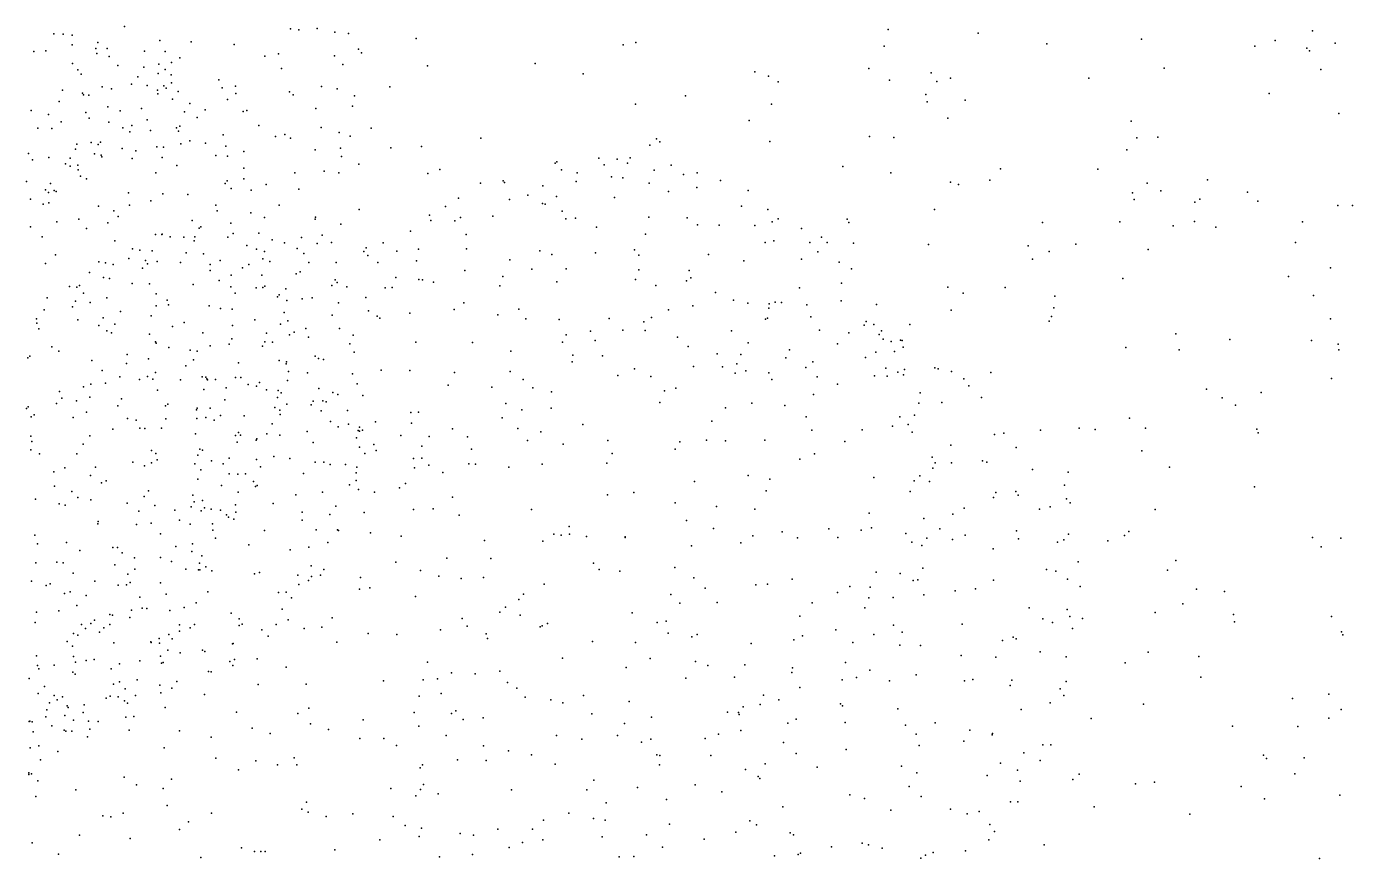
# Model space of a CAD drawing. Header units: metres. Extents: x -23.9 to 23.9, y -28.5 to 28.5.
# Drawn here: x 1.039 to 3.874, y -3.548 to -1.769 of the extents above; entities that cross this region are included whole.
import ezdxf

# ---------------------------------------------------------------- set-up
doc = ezdxf.new("R2010")
doc.units = ezdxf.units.M

msp = doc.modelspace()

# ---------------------------------------------------------------- linework, layer by layer
for p in [(1.0969, -1.7846, -10.1922), (1.1173, -1.7854, 13.0765), (1.2484, -1.7688, -10.3142), (1.6033, -1.7735, 12.1018), (1.6206, -1.7756, 11.741), (1.6599, -1.7728, 0.0297), (1.6977, -1.7808, 11.6115), (1.727, -1.784, 11.5291), (2.8807, -1.7754, 13.3009), (3.0732, -1.783, 1.037), (3.7885, -1.7778, 4.1501), (1.1361, -1.7872, -16.3009), (1.1361, -1.8079, -11.2336), (1.1914, -1.8031, 13.1487), (1.3235, -1.799, 10.7024), (1.3904, -1.8013, -10.6886), (1.4824, -1.807, 12.2821), (1.8717, -1.7947, 5.9074), (2.3147, -1.8079, 13.316), (2.3418, -1.8032, 6.5932), (2.8724, -1.8108, -5.9108), (3.2205, -1.8062, -10.8211), (3.4228, -1.7957, 4.4038), (3.6652, -1.8105, 14.5881), (3.7085, -1.7986, -0.4583), (3.8369, -1.8045, -13.0314), (1.0542, -1.8219, 13.4576), (1.0801, -1.821, 12.8989), (1.1867, -1.8161, 13.0269), (1.1892, -1.8265, 13.343), (1.2111, -1.8157, 13.2333), (1.2156, -1.8326, 12.4448), (1.2913, -1.8214, 5.6728), (1.3348, -1.8219, -10.9705), (1.3667, -1.8355, -10.613), (1.5485, -1.8321, 12.1293), (1.5778, -1.8269, 12.0213), (1.6971, -1.8312, 12.5323), (1.7487, -1.8171, 11.2366), (1.755, -1.825, 11.397), (3.7764, -1.815, 10.3474), (3.7821, -1.8209, 20.0769), (1.1368, -1.8479, 13.4478), (1.1483, -1.8616, 12.8658), (1.1554, -1.8704, -10.2886), (1.2336, -1.852, -11.1101), (1.2896, -1.8554, -11.0257), (1.3199, -1.8691, 0.7514), (1.3217, -1.8495, -10.5054), (1.335, -1.8606, 12.3489), (1.349, -1.8457, -10.8985), (1.5837, -1.8586, 11.8403), (1.7147, -1.8497, 11.1114), (1.8957, -1.8527, 7.2619), (2.126, -1.8476, 12.7556), (2.2285, -1.8699, 10.7948), (2.5957, -1.8655, 12.3876), (2.8396, -1.8586, 10.7041), (2.973, -1.8676, 3.5254), (3.4712, -1.8578, -17.5954), (3.8058, -1.8609, 4.9491), (1.2003, -1.8978, 12.3713), (1.263, -1.8922, 13.3979), (1.2765, -1.8765, -10.4444), (1.297, -1.8952, -10.9409), (1.3321, -1.8958, -10.6646), (1.3478, -1.8724, -10.8039), (1.3489, -1.889, 1.116), (1.4499, -1.8832, 12.1934), (1.4853, -1.8967, 12.0995), (1.6691, -1.8973, 11.0149), (1.8156, -1.8979, -23.6368), (2.6253, -1.875, 1.1407), (2.646, -1.887, 11.6596), (2.8841, -1.8835, 16.8058), (2.9849, -1.8864, 9.5045), (3.0144, -1.8796, 3.1813), (3.3099, -1.8796, 13.3003), (1.1158, -1.9052, 12.7835), (1.1581, -1.9114, -11.132), (1.1603, -1.9148, 10.6659), (1.1722, -1.9153, -10.3503), (1.2203, -1.902, 13.4848), (1.3187, -1.9048, 13.3335), (1.3192, -1.9128, 10.7078), (1.3375, -1.9005, -10.7394), (1.3508, -1.9245, 13.0089), (1.3629, -1.9081, 12.2678), (1.4568, -1.9003, 3.9269), (1.4686, -1.9251, 11.9853), (1.486, -1.9121, 10.8055), (1.6009, -1.9085, 10.9194), (1.6086, -1.9151, 11.7502), (1.7027, -1.9022, 11.5875), (1.7396, -1.9174, 11.445), (2.4476, -1.917, 17.8532), (2.9615, -1.9142, 6.4164), (3.0454, -1.9262, -0.0851), (3.6958, -1.9121, 2.1283), (1.0484, -1.9485, 12.6942), (1.1084, -1.9295, -10.3007), (1.1656, -1.953, 13.5885), (1.2128, -1.9403, 12.7931), (1.2387, -1.9493, -10.48), (1.2845, -1.9444, -10.8872), (1.3764, -1.9515, 12.1535), (1.388, -1.9332, 13.152), (1.421, -1.9468, 12.065), (1.5022, -1.9505, 11.0088), (1.5101, -1.9486, 7.293), (1.6572, -1.9439, 11.6747), (1.736, -1.9392, 11.228), (2.3406, -1.9351, -16.0464), (2.6317, -1.9352, -16.9164), (2.9643, -1.93, 1.983), (3.8446, -1.9548, 9.0161), (1.086, -1.9567, 6.2643), (1.1126, -1.9725, -11.1163), (1.1726, -1.9649, -10.4003), (1.2146, -1.9731, -10.9976), (1.2639, -1.9806, 10.6967), (1.2967, -1.9681, 12.1973), (1.3662, -1.9816, -28.1712), (1.4032, -1.9634, 13.2863), (1.5355, -1.9802, 10.8544), (2.5841, -1.9698, 11.1752), (3.0084, -1.9649, -17.5494), (3.4002, -1.9714, 20.082), (1.0632, -1.9864, -10.3161), (1.0929, -1.9867, 12.2851), (1.2444, -1.9857, -17.0104), (1.2596, -1.9939, -10.7964), (1.3041, -1.9912, 13.5185), (1.3594, -1.9856, 13.4472), (1.3638, -1.9928, 6.0018), (1.4593, -2.0002, 10.8053), (1.5711, -2.0037, -29.1922), (1.5913, -1.9998, 11.7494), (1.6032, -2.0074, 10.9541), (1.6688, -1.9849, 4.5057), (1.7075, -1.9954, 11.1504), (1.7309, -2.0034, 11.3848), (1.7754, -1.9864, -16.3815), (2.0104, -2.0077, -19.6809), (2.3858, -2.0089, 12.1532), (2.8408, -2.004, 13.6757), (2.8931, -2.0059, -16.4543), (3.4125, -2.0071, 4.7548), (3.4572, -2.0057, -3.1619), (1.0429, -2.0405, 12.3625), (1.1434, -2.0309, -10.9887), (1.1462, -2.0202, -10.4553), (1.1768, -2.0171, 12.2504), (1.1843, -2.0411, 10.6978), (1.192, -2.0213, 13.6431), (1.1971, -2.0162, -10.5308), (1.2432, -2.0298, 12.7176), (1.2724, -2.0347, 13.5937), (1.317, -2.0261, -24.2196), (1.3313, -2.0266, 10.7378), (1.3689, -2.0197, 12.0861), (1.3878, -2.0135, 11.9981), (1.4214, -2.0182, 12.968), (1.4652, -2.0244, 13.1855), (1.5032, -2.0361, 11.8816), (1.6555, -2.0323, 11.6338), (1.71, -2.0289, 11.4869), (1.8175, -2.0286, 10.8529), (1.8829, -2.0253, -20.6327), (2.3716, -2.0228, 14.8646), (2.3928, -2.0158, 13.6234), (2.628, -2.0148, 1.9233), (3.3911, -2.0323, 16.707), (1.0516, -2.0543, -11.0624), (1.0865, -2.0487, -10.4237), (1.1219, -2.0627, -10.5136), (1.1318, -2.0675, 12.3058), (1.1319, -2.0506, 12.6444), (1.1485, -2.0655, -10.8984), (1.1983, -2.0443, -10.8304), (1.1995, -2.0476, -10.6622), (1.2643, -2.0511, 12.1539), (1.329, -2.0491, 11.4557), (1.3603, -2.0663, 13.5375), (1.4436, -2.0444, 13.359), (1.4683, -2.0459, 13.2676), (1.7119, -2.047, 0.8094), (1.7494, -2.0634, 5.0281), (2.1692, -2.0609, 3.6082), (2.1726, -2.0583, 24.4179), (2.262, -2.0502, 24.4646), (2.2738, -2.0644, 24.2749), (2.3014, -2.0525, 24.3768), (2.3237, -2.0611, 6.8318), (2.3292, -2.05, 1.3832), (2.417, -2.0653, 24.4858), (2.7837, -2.0682, -12.5679), (1.1489, -2.0755, -10.6111), (1.1544, -2.0887, -10.7285), (1.1669, -2.0947, 12.2054), (1.3154, -2.0814, 12.7382), (1.5032, -2.0718, 10.8676), (1.5034, -2.0949, 13.0741), (1.6123, -2.0816, 11.0106), (1.6752, -2.0781, 11.1426), (1.7062, -2.0819, 11.3601), (1.8967, -2.0829, -16.9632), (1.9223, -2.0744, -28.5064), (2.1827, -2.0754, 24.2731), (2.2161, -2.0817, 24.6213), (2.2896, -2.09, 24.665), (2.3136, -2.0925, 24.2014), (2.3803, -2.0758, 24.5948), (2.4432, -2.0851, 24.2701), (2.4724, -2.082, 24.3641), (2.8867, -2.0821, 6.8564), (3.0984, -2.0974, 5.3967), (3.1213, -2.0735, 0.5932), (3.3293, -2.0739, 9.1123), (3.5636, -2.097, 3.8491), (1.0387, -2.1006, -10.4832), (1.079, -2.1178, -10.8894), (1.0855, -2.1236, 12.4117), (1.0897, -2.1044, 12.5896), (1.0979, -2.1196, -10.6705), (1.1019, -2.122, 7.157), (1.2568, -2.1245, 13.6791), (1.4631, -2.1044, 11.9611), (1.4678, -2.0987, 12.9428), (1.4759, -2.1152, 13.401), (1.5193, -2.1188, 13.2657), (1.5513, -2.1069, 11.8306), (1.6211, -2.1168, -23.1005), (2.0093, -2.1042, 24.4346), (2.0575, -2.0986, 24.3341), (2.061, -2.1024, 24.5737), (2.1427, -2.1097, 4.9082), (2.2136, -2.1005, 24.1917), (2.37, -2.1041, -13.1623), (2.4111, -2.1218, 24.1514), (2.4719, -2.1129, 2.9212), (2.5222, -2.0984, 24.4918), (2.5817, -2.1192, 24.3771), (3.0139, -2.1017, 19.7285), (3.0312, -2.107, -6.5012), (3.4035, -2.1247, 0.8726), (3.4348, -2.1039, 3.4843), (3.4636, -2.1204, 17.9777), (3.6494, -2.1234, 13.4225), (1.0475, -2.1381, -10.5984), (1.0746, -2.1485, 5.7926), (1.0866, -2.1461, 12.2668), (1.1927, -2.1529, 13.7316), (1.2589, -2.1506, 12.6437), (1.3047, -2.1416, 12.1162), (1.3303, -2.1264, 13.6267), (1.3839, -2.1282, 10.8052), (1.4436, -2.1509, 13.5038), (1.5786, -2.1512, 11.959), (1.9342, -2.1534, 24.3575), (1.9626, -2.1358, 24.5226), (2.0714, -2.1387, 24.6907), (2.1107, -2.1295, 24.1586), (2.142, -2.1471, 3.2356), (2.1473, -2.149, 18.3396), (2.1718, -2.1324, 24.7444), (2.2957, -2.1346, 24.0974), (2.5677, -2.1528, 0.9061), (3.4066, -2.1387, -16.2849), (3.5363, -2.1445, 16.3633), (3.5474, -2.138, 14.4381), (3.6711, -2.1426, -2.7619), (3.8426, -2.1516, -0.3492), (3.8737, -2.1517, 6.0596), (1.1503, -2.1806, 12.4886), (1.2255, -2.1627, 12.1718), (1.235, -2.175, 10.7718), (1.4466, -2.1631, 10.8757), (1.5184, -2.1672, 10.9484), (1.5478, -2.1774, 13.1058), (1.6559, -2.181, 11.2659), (1.6569, -2.1769, 11.5314), (1.7502, -2.1605, 1.1965), (1.9003, -2.1723, 24.4753), (1.9669, -2.1773, 24.672), (2.0356, -2.1741, 24.1257), (2.1842, -2.1637, 24.0737), (2.1915, -2.1798, 4.2792), (2.2125, -2.1788, 24.8195), (2.3693, -2.1763, 17.5684), (2.4512, -2.1781, 19.0128), (2.6238, -2.1601, 24.2761), (2.6461, -2.1799, 3.9095), (2.7931, -2.1806, 15.051), (2.9801, -2.16, 3.7554), (1.0472, -2.1969, 10.7606), (1.1033, -2.1865, 13.7953), (1.1668, -2.2005, 12.2786), (1.2128, -2.189, 12.5809), (1.3932, -2.1837, 13.5919), (1.4076, -2.2, -0.9603), (1.4115, -2.1975, 12.0952), (1.4755, -2.1897, 12.8541), (1.4806, -2.2113, 24.6477), (1.5351, -2.2109, 13.3589), (1.7104, -2.1917, 4.1192), (1.8596, -2.2062, 24.3523), (1.9029, -2.1835, 24.5645), (1.9546, -2.1844, 24.1972), (2.2575, -2.1983, 24.0088), (2.4733, -2.1931, 24.8008), (2.5198, -2.1937, 24.091), (2.5958, -2.1947, 24.7218), (2.6327, -2.1865, 24.6387), (2.6954, -2.2009, 24.3318), (2.7969, -2.1881, 0.0697), (3.2112, -2.1883, -11.4705), (3.3766, -2.1864, 4.2828), (3.4903, -2.1954, 19.6226), (3.5358, -2.1861, 10.2401), (3.5818, -2.1983, -6.0574), (3.767, -2.1867, -10.1919), (1.0721, -2.2187, 13.8885), (1.2273, -2.2274, 12.4206), (1.3145, -2.2133, 12.1708), (1.328, -2.2133, 13.668), (1.3289, -2.2126, 10.8381), (1.3459, -2.2186, 12.675), (1.3754, -2.2194, 24.6804), (1.3968, -2.2269, 24.5934), (1.3987, -2.2183, 24.8078), (1.4691, -2.2193, 24.8866), (1.5097, -2.2369, 13.4515), (1.5638, -2.2247, 13.236), (1.59, -2.2318, 11.1593), (1.6266, -2.2198, 24.839), (1.6598, -2.2328, 11.6898), (1.6705, -2.2153, 24.7176), (1.6908, -2.2308, 24.6359), (1.801, -2.2318, 24.5409), (1.979, -2.2133, 24.7616), (2.3624, -2.213, 24.8666), (2.6177, -2.2304, 24.1103), (2.6368, -2.227, 16.8873), (2.7135, -2.2305, 24.6081), (2.7387, -2.2196, 24.4549), (2.7507, -2.2304, -16.0507), (2.8071, -2.2321, 19.0447), (2.9669, -2.2347, -13.5897), (3.1805, -2.2381, -0.061), (3.2822, -2.2342, 18.5991), (3.7521, -2.2305, 5.0746), (1.1004, -2.2573, 10.8051), (1.2576, -2.2648, 12.4935), (1.2653, -2.2446, 13.7256), (1.2813, -2.2474, 24.7616), (1.3074, -2.2485, 24.6249), (1.38, -2.253, 24.9547), (1.4169, -2.2547, 24.5026), (1.5307, -2.2447, 11.0443), (1.5441, -2.2658, 25.0312), (1.5472, -2.2499, 12.9717), (1.6174, -2.2438, 24.9448), (1.6315, -2.2544, 11.8484), (1.7599, -2.2503, 24.7967), (1.7652, -2.2421, 24.4403), (1.7681, -2.2588, 24.3388), (1.8307, -2.2493, 24.6492), (1.8765, -2.2448, 24.1873), (1.9793, -2.2446, 24.0609), (2.0718, -2.2675, 23.9749), (2.136, -2.2483, 7.061), (2.1622, -2.2565, 10.9869), (2.2553, -2.2528, 18.7342), (2.3384, -2.2461, 23.9554), (2.3482, -2.2579, 13.9846), (2.4968, -2.2565, 23.9905), (2.6957, -2.2661, 24.7181), (2.7306, -2.2508, 24.2395), (3.1896, -2.2661, 9.404), (3.2255, -2.2497, 2.0192), (3.4367, -2.2457, -3.7428), (1.0792, -2.2755, 13.9783), (1.1732, -2.295, 13.847), (1.1934, -2.272, 10.8291), (1.2075, -2.2741, 24.7267), (1.2237, -2.278, 24.8472), (1.287, -2.2853, 10.8735), (1.2931, -2.2696, 7.9871), (1.2976, -2.2766, 12.2349), (1.3182, -2.2714, 24.5235), (1.368, -2.2736, 10.9053), (1.4311, -2.2907, 24.4128), (1.4315, -2.2775, 12.74), (1.453, -2.2694, 25.0253), (1.5008, -2.2851, 5.8335), (1.5142, -2.2777, 24.4158), (1.5592, -2.2716, 12.008), (1.6235, -2.2935, 11.3635), (1.6424, -2.2732, 24.4557), (1.701, -2.2738, 24.9832), (1.7899, -2.2736, 24.8937), (1.8724, -2.2703, 24.7711), (1.9761, -2.2908, 24.8654), (2.119, -2.2876, 6.1449), (2.1928, -2.2874, 24.945), (2.348, -2.2889, 1.8412), (2.4553, -2.2908, 24.9298), (2.5726, -2.2697, 24.8479), (2.776, -2.2729, 24.5662), (2.8029, -2.2868, 24.4708), (3.827, -2.2846, -16.4949), (1.1519, -2.3227, 24.829), (1.2033, -2.3058, 24.5601), (1.2159, -2.3076, 24.9403), (1.2647, -2.3184, 24.4577), (1.3013, -2.3189, 12.3185), (1.3952, -2.3203, 25.0968), (1.4508, -2.3118, 11.02), (1.4759, -2.3003, 12.1202), (1.5415, -2.3004, 11.1342), (1.548, -2.3241, 12.9268), (1.6152, -2.2976, 25.0712), (1.6918, -2.3229, 11.7567), (1.6986, -2.3107, 11.6279), (1.7028, -2.316, 24.3506), (1.8285, -2.3057, 24.1419), (1.8777, -2.3096, -0.5126), (1.8855, -2.3104, 24.0745), (1.9089, -2.3154, 24.9232), (2.0509, -2.3237, -15.8793), (2.0571, -2.3037, 24.9166), (2.1726, -2.3149, 23.9042), (2.3408, -2.31, 23.8876), (2.3841, -2.3224, 24.968), (2.4499, -2.3125, 11.3401), (2.4589, -2.3063, -13.8398), (2.7809, -2.3176, 24.6484), (3.3825, -2.3074, -12.2867), (3.7372, -2.3032, 17.772), (1.0831, -2.3494, 14.0913), (1.1307, -2.3252, 24.7441), (1.1464, -2.3264, 24.6463), (1.1608, -2.3389, 3.6596), (1.2101, -2.3489, -23.0054), (1.3162, -2.3408, 12.4594), (1.4757, -2.3257, 13.5448), (1.4851, -2.3388, 12.8015), (1.5298, -2.3274, -1.6002), (1.5442, -2.327, 13.4205), (1.5751, -2.3472, 13.3401), (1.5787, -2.343, 11.2324), (1.5934, -2.3299, 13.1322), (1.6282, -2.3511, -1.2441), (1.6497, -2.3492, 25.138), (1.7235, -2.3258, 25.0707), (1.7644, -2.3482, 24.189), (1.8052, -2.328, 25.0152), (1.8207, -2.3272, 11.0404), (2.5119, -2.3375, 23.9102), (2.6916, -2.3276, 24.0647), (3.0083, -2.3266, 5.7184), (3.0411, -2.3394, 3.2579), (3.1313, -2.3268, 14.8695), (3.237, -2.3455, 9.8428), (3.7904, -2.3441, 12.5511), (1.0763, -2.3748, 24.8233), (1.1372, -2.3684, 14.0062), (1.1432, -2.3562, 24.9347), (1.1746, -2.3594, 24.4781), (1.2395, -2.378, 13.7732), (1.3159, -2.3659, 24.3495), (1.3397, -2.3542, 12.2403), (1.3426, -2.3639, 10.9704), (1.4293, -2.3662, 24.3049), (1.4533, -2.372, 25.1828), (1.4784, -2.373, 11.0922), (1.5894, -2.3807, 13.0462), (1.595, -2.3551, 24.3165), (1.706, -2.3599, 11.5434), (1.7699, -2.3767, 5.1885), (1.9528, -2.3744, 24.9692), (1.974, -2.3596, 23.9473), (2.0913, -2.3731, 23.8859), (2.4112, -2.3747, 12.101), (2.4632, -2.3659, 23.6433), (2.55, -2.3538, 23.6799), (2.5807, -2.3604, 23.5741), (2.6259, -2.3711, 4.8926), (2.6263, -2.3621, 23.7523), (2.6393, -2.3584, 23.636), (2.6526, -2.3588, 23.8672), (2.7068, -2.364, 23.6889), (2.7806, -2.3556, 24.1541), (2.856, -2.3636, 24.3909), (3.0156, -2.3757, 7.1022), (3.2354, -2.3708, 0.2674), (1.0602, -2.394, 24.6082), (1.0604, -2.403, 10.9312), (1.1482, -2.3958, 25.0353), (1.1932, -2.4084, 24.3743), (1.2024, -2.3921, 10.9386), (1.2274, -2.4053, 0.7804), (1.3055, -2.3876, 25.1489), (1.376, -2.4015, 13.6796), (1.4792, -2.4082, 24.2482), (1.5266, -2.3963, 12.8505), (1.5817, -2.4052, 12.062), (1.5972, -2.3981, 13.2376), (1.6925, -2.3863, 11.8452), (1.7883, -2.3886, 25.1207), (1.7938, -2.3925, 24.0963), (1.8581, -2.3817, 25.0569), (2.0465, -2.3855, -23.5492), (2.1063, -2.3938, 25.0055), (2.1775, -2.3954, 23.8473), (2.2845, -2.3936, 23.833), (2.3585, -2.4002, 23.607), (2.3749, -2.3909, 23.722), (2.6188, -2.3947, 23.4469), (2.6229, -2.3928, 24.9205), (2.7158, -2.3895, 23.4934), (2.8297, -2.4075, 23.5823), (2.8337, -2.3994, 24.204), (2.8504, -2.4061, 23.6862), (2.9275, -2.4058, 13.9677), (3.225, -2.3988, 16.501), (3.2301, -2.3887, 13.6022), (3.8269, -2.3939, 13.2675), (1.065, -2.4153, 14.1817), (1.2102, -2.4194, 13.9205), (1.2202, -2.4237, 25.147), (1.3016, -2.4271, 24.2761), (1.3511, -2.4107, 12.5554), (1.4159, -2.4241, 12.6739), (1.4777, -2.437, 12.1773), (1.5519, -2.4249, 13.4314), (1.6007, -2.4281, 24.228), (1.6106, -2.4224, 11.2604), (1.6358, -2.4144, 11.9901), (1.6419, -2.4332, 25.24), (1.7081, -2.4149, 11.4609), (1.7373, -2.4286, 11.6864), (2.1922, -2.4282, 25.0429), (2.2445, -2.4205, 23.757), (2.3134, -2.4182, 25.0445), (2.3617, -2.4187, 23.4936), (2.4302, -2.4333, 23.3842), (2.5459, -2.4194, 23.3806), (2.734, -2.4179, 23.9352), (2.7967, -2.4237, 24.7682), (2.862, -2.4273, 24.64), (2.8664, -2.42, 18.0379), (2.87, -2.4378, 23.4968), (3.4957, -2.426, 13.9724), (3.6114, -2.4381, -14.9645), (1.093, -2.4538, 0.4453), (1.1079, -2.4633, 24.3948), (1.3147, -2.4434, -1.8644), (1.3156, -2.4464, 13.727), (1.3432, -2.455, 25.2399), (1.3888, -2.461, 12.2449), (1.4039, -2.4634, 11.0583), (1.4317, -2.4515, 13.6266), (1.4722, -2.4479, -24.3547), (1.543, -2.4523, 25.2686), (1.5482, -2.4435, 11.1699), (1.5648, -2.4438, 12.94), (1.7301, -2.4476, 11.7824), (1.7395, -2.465, 11.5728), (1.871, -2.4436, 23.9636), (1.9924, -2.4446, 23.879), (2.0741, -2.463, 25.0461), (2.1849, -2.4438, 6.5927), (2.2546, -2.4401, 12.396), (2.4534, -2.4534, 25.0397), (2.5819, -2.4452, 24.9837), (2.67, -2.4606, -0.1589), (2.7724, -2.4476, 23.375), (2.8549, -2.465, 23.4152), (2.8873, -2.4424, 24.2665), (2.8945, -2.464, 23.8844), (2.907, -2.4399, 23.7687), (2.9112, -2.4405, 23.5912), (2.9133, -2.4547, 24.4524), (3.3894, -2.4552, 0.7548), (3.503, -2.4604, -11.1145), (3.786, -2.4402, 9.3732), (3.8428, -2.448, 13.6694), (3.8443, -2.4603, 10.459), (1.0416, -2.4776, 14.2462), (1.0459, -2.474, 25.0065), (1.178, -2.4832, 14.0691), (1.2528, -2.4898, 25.2255), (1.2538, -2.4705, 13.7953), (1.2993, -2.4793, 11.0052), (1.3791, -2.4947, 24.1942), (1.3957, -2.4814, 12.4669), (1.4922, -2.4879, 13.5331), (1.5789, -2.4829, 11.5573), (1.5939, -2.4899, 13.251), (1.5948, -2.4857, 13.0901), (1.6558, -2.4742, 11.3092), (1.6632, -2.4792, 7.7539), (1.6734, -2.4813, 24.1935), (2.2055, -2.4858, 23.5628), (2.2069, -2.4716, 23.6536), (2.2699, -2.473, 23.4561), (2.5152, -2.469, 17.714), (2.5577, -2.4902, 4.5328), (2.5658, -2.4705, 23.2932), (2.6622, -2.4773, 24.9415), (2.7202, -2.4857, 3.6096), (2.8326, -2.4769, 24.1075), (1.2006, -2.5044, 24.2662), (1.2382, -2.5182, 13.9494), (1.2975, -2.5175, 23.4458), (1.3088, -2.5227, 23.6513), (1.3147, -2.5091, 23.5375), (1.4143, -2.518, 12.3612), (1.422, -2.5191, 23.6283), (1.4241, -2.5221, 12.699), (1.4855, -2.5195, 12.7993), (1.4972, -2.5192, 23.4838), (1.5991, -2.5069, 11.2211), (1.6396, -2.5097, 25.2946), (1.7356, -2.5119, 11.493), (1.7969, -2.5035, 24.0084), (1.8582, -2.5043, 25.1978), (1.9537, -2.5086, 25.108), (2.0729, -2.5064, 1.4347), (2.3032, -2.515, 25.0838), (2.3386, -2.5012, -17.1991), (2.3737, -2.5174, 23.2895), (2.465, -2.496, 23.2777), (2.5266, -2.497, 25.0276), (2.5541, -2.5105, 17.1271), (2.5769, -2.5055, 5.9791), (2.6261, -2.5093, 18.5011), (2.7047, -2.4983, 23.273), (2.729, -2.5182, 24.9104), (2.852, -2.5156, 23.3215), (2.8763, -2.4996, 24.1822), (2.8789, -2.5166, 24.694), (2.9013, -2.5081, 23.9788), (2.914, -2.5135, 6.3474), (2.9157, -2.5026, 24.5745), (2.9806, -2.4988, 23.5238), (2.9881, -2.5006, 23.7964), (3.0165, -2.5066, 23.6411), (3.043, -2.5222, 0.7771), (3.1007, -2.509, 4.3363), (3.8288, -2.5218, -8.948), (1.1093, -2.5492, 14.21), (1.1608, -2.5393, 23.5075), (1.1763, -2.5335, 25.2117), (1.2075, -2.5314, 23.4337), (1.2806, -2.5238, 2.676), (1.3187, -2.5466, 23.3024), (1.3677, -2.5244, 25.2987), (1.4176, -2.5451, 12.5822), (1.4257, -2.5246, 6.2877), (1.443, -2.5239, 23.3882), (1.4658, -2.5413, 23.707), (1.5125, -2.5347, 11.1237), (1.5303, -2.5381, 24.1442), (1.5367, -2.5303, 12.1454), (1.5519, -2.5456, -16.0398), (1.5768, -2.5473, 23.4305), (1.5965, -2.5259, -20.2519), (1.6637, -2.5432, 4.8525), (1.6937, -2.5515, 11.3608), (1.7456, -2.5327, 11.731), (1.9401, -2.536, 23.8742), (2.0335, -2.54, -13.6715), (2.1008, -2.524, 23.7245), (2.1213, -2.5419, 23.6024), (2.1608, -2.5501, 23.4573), (2.4026, -2.5481, 5.1731), (2.4273, -2.5421, 25.0788), (2.632, -2.5238, 23.2214), (2.7728, -2.5339, 5.333), (3.0532, -2.537, 23.7163), (3.5615, -2.5444, -7.1804), (1.1026, -2.5752, -28.0733), (1.1141, -2.5637, 23.4397), (1.1453, -2.5692, 10.9597), (1.1738, -2.5618, 23.7015), (1.2419, -2.5649, 23.7624), (1.3406, -2.5763, 6.6985), (1.4627, -2.5671, 23.2581), (1.575, -2.5625, 23.3439), (1.583, -2.5521, 23.6305), (1.5955, -2.5767, 12.0897), (1.6475, -2.5781, 11.2757), (1.6518, -2.5698, 23.5739), (1.6722, -2.5694, 7.2486), (1.6793, -2.5714, 11.967), (1.7041, -2.556, 24.1075), (1.7581, -2.5583, 11.6443), (2.0633, -2.5752, -20.5158), (2.3928, -2.5728, 23.2055), (2.5898, -2.5743, 25.0327), (2.6598, -2.5796, 24.986), (2.7212, -2.5561, 23.2002), (2.9464, -2.5746, 24.3353), (2.9496, -2.5521, 24.4341), (2.9954, -2.5726, 23.3733), (3.0804, -2.5622, 23.6403), (3.5949, -2.5631, 12.9677), (3.6238, -2.5786, 16.1539), (3.6787, -2.5519, 4.9583), (1.039, -2.5858, 14.2987), (1.0424, -2.582, 25.1242), (1.0488, -2.6039, 23.6771), (1.0549, -2.5991, 23.363), (1.1381, -2.6051, 24.2433), (1.1666, -2.5937, 23.2569), (1.234, -2.5799, 14.0229), (1.2548, -2.607, 10.9818), (1.3357, -2.5802, 23.2067), (1.3368, -2.6078, 11.0107), (1.4019, -2.5888, 13.636), (1.4026, -2.6069, 23.873), (1.4032, -2.585, 24.1276), (1.4221, -2.6052, 3.1061), (1.4316, -2.5851, 12.4718), (1.4532, -2.6004, 25.3588), (1.5042, -2.6015, 3.9093), (1.5698, -2.5839, 13.3353), (1.5801, -2.5895, 11.1808), (1.5813, -2.5986, 13.2301), (1.6687, -2.5907, -19.5963), (1.7248, -2.5899, -23.1007), (1.8607, -2.5946, 23.9056), (1.877, -2.5939, 25.2477), (2.0557, -2.606, 23.6493), (2.0976, -2.5889, 25.1093), (2.1607, -2.5852, 23.3776), (2.5334, -2.5841, 23.1607), (2.7055, -2.6036, 3.9371), (2.906, -2.6035, 24.1366), (2.9374, -2.6002, 24.232), (3.3973, -2.6064, -2.7192), (1.2235, -2.6302, -17.1611), (1.2734, -2.6106, 13.9247), (1.281, -2.628, 23.1473), (1.2916, -2.6285, 13.7829), (1.327, -2.6275, 24.0752), (1.4396, -2.6104, 12.3679), (1.5638, -2.6187, 23.8407), (1.6386, -2.6347, -28.0927), (1.6883, -2.6133, 23.7052), (1.705, -2.6253, 25.3468), (1.7271, -2.619, 23.619), (1.748, -2.6326, 23.9975), (1.7505, -2.626, 6.8401), (1.7508, -2.6342, 11.6949), (1.7574, -2.6321, 23.4754), (1.7848, -2.614, 25.3097), (1.8615, -2.6168, -17.0297), (1.9496, -2.629, 25.2102), (2.0894, -2.6285, 23.4477), (2.1383, -2.6354, -0.3664), (2.2279, -2.6202, 23.27), (2.5043, -2.6127, 15.2216), (2.718, -2.632, 0.1508), (2.8256, -2.6315, 23.177), (2.8901, -2.6237, 24.7449), (2.9237, -2.6197, 23.2464), (2.9325, -2.6363, 24.6361), (3.2065, -2.632, 17.8804), (3.2894, -2.6275, 3.0532), (3.3232, -2.6309, -10.5396), (3.4314, -2.6275, -17.4446), (3.669, -2.6301, 7.193), (1.0477, -2.6446, 23.7748), (1.0502, -2.6567, 10.9591), (1.1595, -2.6624, 23.1454), (1.1743, -2.6443, 23.8761), (1.4001, -2.64, 23.1178), (1.4858, -2.6436, 23.9082), (1.4894, -2.6581, 11.1101), (1.4917, -2.637, 24.0516), (1.4961, -2.6429, 13.4747), (1.5295, -2.6533, 23.1286), (1.5309, -2.6509, 12.1504), (1.5525, -2.6403, 13.0053), (1.5803, -2.6429, 24.0507), (1.6517, -2.6584, 11.9966), (1.7444, -2.6485, 11.5548), (1.7814, -2.6629, -2.2481), (1.8387, -2.6437, 6.4575), (1.8995, -2.6457, 14.5285), (1.9812, -2.6467, -13.0033), (2.1098, -2.6544, 23.3619), (2.186, -2.6622, 25.1088), (2.2815, -2.6544, 1.6737), (2.4357, -2.6571, 23.1228), (2.4922, -2.6535, 25.0819), (2.5333, -2.6552, 23.1098), (2.6175, -2.6536, 12.0359), (2.7882, -2.6565, 24.8952), (3.0147, -2.6642, 24.0504), (3.1085, -2.6417, 23.8665), (3.1283, -2.6383, 23.5518), (3.672, -2.6375, 6.0573), (1.0482, -2.674, 14.3045), (1.0667, -2.6825, 25.2126), (1.1464, -2.6826, 25.2706), (1.3057, -2.6755, 23.9647), (1.3149, -2.6818, 13.7008), (1.4048, -2.6858, 13.5777), (1.4096, -2.6728, 12.6798), (1.4153, -2.6748, 23.9676), (1.4723, -2.692, 23.0597), (1.5676, -2.6881, 11.1828), (1.6015, -2.6928, 12.0614), (1.7509, -2.6685, 23.7332), (1.7622, -2.6817, 23.2934), (1.786, -2.6758, 23.8596), (1.866, -2.6928, 25.2973), (1.8837, -2.6921, 23.604), (1.8839, -2.6661, 23.8574), (1.9904, -2.6727, 14.8697), (2.2911, -2.6822, 23.166), (2.4255, -2.6729, -19.6504), (2.7238, -2.6824, 23.1027), (2.9748, -2.6901, 24.2255), (3.1544, -2.6695, 23.7624), (3.4231, -2.676, -9.8408), (1.0972, -2.7212, 23.1015), (1.1205, -2.7128, 10.9699), (1.1861, -2.711, 23.0623), (1.2662, -2.7008, 13.9776), (1.2906, -2.7085, 23.0399), (1.3061, -2.7022, -29.3265), (1.3181, -2.6955, 11.0145), (1.3987, -2.7041, 11.0535), (1.4114, -2.7168, 25.3952), (1.4341, -2.698, 12.5769), (1.4594, -2.704, 15.5271), (1.5306, -2.695, 23.9691), (1.5389, -2.7108, 13.2542), (1.6557, -2.7007, 23.1375), (1.6743, -2.7009, 23.8907), (1.6878, -2.7059, 24.0288), (1.7209, -2.7052, 25.3696), (1.7452, -2.7116, 15.1567), (1.8684, -2.7128, 23.4415), (1.8992, -2.7067, 23.784), (1.9847, -2.7038, 23.6689), (1.9985, -2.7045, 25.2022), (2.0698, -2.711, 25.1482), (2.1409, -2.7046, 23.2727), (2.2798, -2.7025, 25.124), (2.692, -2.6939, 24.9824), (2.9763, -2.7134, 24.4326), (2.9818, -2.7018, 24.1286), (3.0162, -2.7021, 23.2565), (3.0829, -2.6979, 23.3414), (3.0921, -2.7005, -10.9484), (3.1895, -2.7165, 23.5968), (3.4827, -2.711, 1.6679), (1.1755, -2.7288, 24.0205), (1.1987, -2.7447, 14.1363), (1.2092, -2.7406, 24.1091), (1.4053, -2.737, 14.9965), (1.4723, -2.7257, 13.4519), (1.4906, -2.7259, 12.9289), (1.5066, -2.7258, 13.3678), (1.5243, -2.7416, 13.0546), (1.6309, -2.7248, -0.9014), (1.7291, -2.749, 11.752), (1.7433, -2.74, 23.1637), (1.7434, -2.7235, 11.6715), (1.8489, -2.7459, 23.8462), (1.9288, -2.7227, 23.5085), (2.4671, -2.7419, 25.1004), (2.5817, -2.7288, -14.2258), (2.6279, -2.7368, 6.4439), (2.8504, -2.7337, -12.6806), (2.9364, -2.7408, 24.6585), (2.949, -2.73, -15.4281), (2.9694, -2.7422, 24.5194), (3.2577, -2.7496, 13.0511), (3.2658, -2.722, -13.462), (1.0985, -2.7519, 24.2113), (1.1357, -2.7636, 14.2228), (1.1486, -2.7762, 15.3526), (1.2901, -2.7737, 22.9849), (1.2994, -2.7621, 13.8029), (1.3945, -2.771, 13.5283), (1.4553, -2.7503, 12.4015), (1.4912, -2.7649, 22.9971), (1.5284, -2.7525, 13.141), (1.5316, -2.7506, 25.4162), (1.6146, -2.7701, 23.0377), (1.6717, -2.765, 23.9706), (1.7486, -2.7589, 2.8509), (1.7829, -2.7648, 25.363), (1.8361, -2.7558, 23.2644), (1.9494, -2.7755, 25.2635), (2.2806, -2.7704, 13.9454), (2.3369, -2.7656, 25.1198), (2.6199, -2.7619, -14.8956), (2.9278, -2.763, 23.1429), (3.106, -2.7761, 2.0028), (3.1114, -2.7651, 24.0199), (3.1537, -2.7633, 23.3957), (3.1591, -2.7709, 23.9419), (3.6642, -2.7534, 18.0923), (1.0578, -2.78, 23.9762), (1.1088, -2.7899, 23.0311), (1.1215, -2.7923, 25.2844), (1.1762, -2.7809, 10.9937), (1.254, -2.7883, 25.363), (1.2785, -2.8057, 13.9339), (1.3127, -2.7932, 13.6325), (1.3555, -2.8034, -1.9845), (1.3905, -2.796, 12.7338), (1.3974, -2.7855, 11.0763), (1.4121, -2.8047, 12.8475), (1.4147, -2.7826, 8.1269), (1.4189, -2.7982, 12.6001), (1.4336, -2.8009, 12.2597), (1.4532, -2.8031, 12.9595), (1.4856, -2.7919, 12.1712), (1.5663, -2.7887, 11.2187), (1.7, -2.795, -2.5927), (1.8658, -2.8021, 25.3257), (1.908, -2.8007, 23.3314), (2.1184, -2.8015, 25.1198), (2.4252, -2.7874, 23.0514), (2.5139, -2.7951, 0.7677), (2.5961, -2.8008, 6.9258), (3.0435, -2.799, 24.131), (3.2048, -2.8009, 23.486), (3.2271, -2.7963, 23.7238), (3.2624, -2.7787, 6.2108), (3.2704, -2.7872, 14.3611), (3.4519, -2.8015, -15.9326), (1.1915, -2.8322, 14.1283), (1.1919, -2.8275, 24.1243), (1.2739, -2.8341, 3.3964), (1.3055, -2.8307, 2.2431), (1.3658, -2.8247, 11.6384), (1.3884, -2.8331, -2.3412), (1.4361, -2.8324, 13.368), (1.4664, -2.8132, 11.1365), (1.4708, -2.8179, 13.0493), (1.4819, -2.8223, 13.1469), (1.4865, -2.8073, 12.4244), (1.6278, -2.8073, 25.4117), (1.6278, -2.8243, 11.3264), (1.6873, -2.8124, 23.0425), (1.7604, -2.8081, -0.1567), (1.9637, -2.8138, 23.4252), (2.4497, -2.8254, 25.0969), (2.8405, -2.8095, 4.1903), (2.957, -2.8207, 24.2875), (3.0189, -2.8118, 17.5412), (1.0564, -2.8568, 24.2211), (1.3249, -2.854, 13.5403), (1.4367, -2.8457, 12.3327), (1.4429, -2.8633, 13.2599), (1.5475, -2.8466, 1.4589), (1.658, -2.8456, 11.88), (1.7034, -2.8455, 7.7764), (1.7058, -2.8466, 11.6569), (1.774, -2.8514, 25.3765), (1.8399, -2.8591, 23.1458), (2.1662, -2.8545, -2.5453), (2.1821, -2.8565, -15.9839), (2.1987, -2.8384, 25.1108), (2.1994, -2.8549, -1.902), (2.2363, -2.8598, 23.111), (2.3184, -2.86, 25.1112), (2.3188, -2.8618, 23.0628), (2.5078, -2.8421, 23.0196), (2.5916, -2.8579, 23.0053), (2.654, -2.8497, 24.9997), (2.6869, -2.8625, 1.9448), (2.7543, -2.8431, 24.9263), (2.7735, -2.8616, 23.033), (2.8229, -2.8457, 0.901), (2.845, -2.841, 24.8129), (2.9188, -2.8529, 23.0994), (2.9634, -2.8629, 24.4043), (2.9913, -2.8428, 24.2074), (3.0456, -2.8569, 2.6159), (3.1555, -2.8471, 23.3374), (3.2664, -2.8547, 4.4033), (3.3864, -2.8574, 17.3624), (3.3957, -2.849, 2.7269), (3.788, -2.8619, 4.6822), (1.0623, -2.8753, 11.0144), (1.1243, -2.8724, 14.2162), (1.1524, -2.8896, 22.9412), (1.2229, -2.8832, 0.1169), (1.2333, -2.883, 14.0359), (1.358, -2.8809, 12.7859), (1.3934, -2.8749, 12.6466), (1.5141, -2.8777, 12.087), (1.6025, -2.8878, 11.9633), (1.642, -2.8822, 11.4085), (1.6831, -2.8722, 11.5194), (2.0178, -2.8681, 23.3219), (2.1426, -2.8695, 23.173), (2.4605, -2.8792, 0.1186), (2.5657, -2.8731, 25.0501), (2.9315, -2.8719, 24.6292), (2.9533, -2.879, 24.5243), (3.0183, -2.8657, 23.1638), (3.1052, -2.886, 24.1004), (3.1593, -2.8646, 14.8046), (3.2433, -2.8717, 23.5308), (3.2567, -2.8668, 23.6809), (3.3505, -2.8688, -15.1273), (3.8071, -2.8815, -14.7143), (3.8486, -2.8634, 6.7539), (1.0587, -2.9161, 25.2496), (1.1032, -2.9143, 5.9524), (1.1169, -2.9158, 24.1604), (1.2272, -2.9198, 12.9439), (1.2429, -2.8948, 11.0506), (1.2697, -2.9049, 22.9016), (1.3255, -2.9047, 11.0913), (1.3485, -2.9132, 12.9188), (1.3918, -2.8919, 4.3024), (1.4087, -2.9163, 13.1439), (1.4136, -2.9006, 25.42), (1.8281, -2.9144, 23.0835), (1.9377, -2.906, 23.2574), (2.0312, -2.9069, 15.1427), (2.2506, -2.9164, 25.1023), (3.2871, -2.914, 6.992), (3.4961, -2.911, -6.223), (1.1385, -2.9378, 14.1651), (1.2554, -2.9404, 13.6428), (1.2706, -2.9293, 13.7398), (1.3796, -2.9292, 13.0337), (1.4065, -2.9309, 12.2175), (1.4094, -2.931, 12.5537), (1.4223, -2.9245, 12.4624), (1.435, -2.9327, 12.136), (1.5264, -2.9391, 11.2731), (1.5369, -2.9364, 12.0062), (1.6185, -2.9422, 2.3203), (1.647, -2.9224, 25.4157), (1.6481, -2.9451, 11.7121), (1.6674, -2.9423, 11.3347), (1.6747, -2.9299, 14.7724), (1.7525, -2.9471, -23.9215), (1.8814, -2.9322, 13.3171), (1.9201, -2.9446, 25.2935), (2.0159, -2.9473, 23.2552), (2.2633, -2.9304, 23.0735), (2.3069, -2.934, -16.9946), (2.4249, -2.9258, 23.0102), (2.4653, -2.9481, 25.0638), (2.8554, -2.9356, 6.0743), (2.9069, -2.9385, 23.0682), (2.9554, -2.9275, -11.5121), (3.2197, -2.93, 23.9194), (3.2398, -2.934, 17.0025), (3.4784, -2.9313, 1.0904), (1.049, -2.9549, 24.078), (1.081, -2.9641, 14.2285), (1.0895, -2.9609, 11.0678), (1.1845, -2.9549, 14.0893), (1.2349, -2.9635, 13.5519), (1.2524, -2.9632, 11.1023), (1.26, -2.9579, 13.8188), (1.3255, -2.9584, 13.3416), (1.6209, -2.9619, -20.5975), (1.6413, -2.9539, 22.936), (1.7508, -2.972, 25.3802), (1.7726, -2.9696, 23.0126), (1.9682, -2.9491, -19.3342), (2.1457, -2.9612, 1.4065), (2.4897, -2.9699, 6.2178), (2.5977, -2.9632, 25.0039), (2.6228, -2.9614, 22.989), (2.6756, -2.9511, 24.9543), (2.799, -2.9664, 24.8241), (2.8425, -2.9682, 15.049), (2.9345, -2.9539, 24.4865), (2.9446, -2.9522, 24.3533), (3.0245, -2.9761, 23.1449), (3.0677, -2.9715, 24.1605), (3.1062, -2.9526, 23.2279), (3.2641, -2.9505, 23.7512), (3.2915, -2.9662, 12.4258), (3.5403, -2.9719, 16.3177), (1.1201, -2.9813, -16.1043), (1.1319, -2.9779, 22.9126), (1.1663, -2.9855, 11.0962), (1.2813, -2.9894, 12.8158), (1.3372, -2.9827, 11.1529), (1.4014, -3.0015, 12.4093), (1.4264, -2.9781, 22.8703), (1.5771, -2.9796, 11.88), (1.5941, -2.9789, 13.6099), (1.6055, -2.9907, 11.7858), (1.8703, -2.9876, 23.0968), (2.0914, -2.9944, 25.1062), (2.1011, -2.9827, 23.1783), (2.4163, -2.9835, -0.5892), (2.4353, -3.0023, 15.0677), (2.515, -3.0005, 22.9889), (2.7184, -3.0017, 3.6459), (2.7725, -2.9794, 7.188), (2.8396, -2.9905, 23.0339), (2.8917, -2.9903, 24.6359), (2.9573, -2.9842, 24.2635), (3.5108, -3.0036, -3.7405), (3.6, -2.9775, 3.0038), (1.0599, -3.0215, 15.704), (1.1081, -3.0186, 14.159), (1.1462, -3.0072, 25.2995), (1.2171, -3.0264, 13.3612), (1.2226, -3.0275, 12.9557), (1.2596, -3.0328, 11.1551), (1.2635, -3.0169, 13.0579), (1.2863, -3.013, 13.1944), (1.296, -3.0133, 22.86), (1.345, -3.0177, 12.6422), (1.3759, -3.0115, 12.188), (1.4764, -3.0237, 11.9848), (1.5853, -3.0153, 25.4121), (2.0505, -3.0213, 6.3473), (2.0625, -3.0106, -14.2465), (2.0941, -3.0281, 12.6175), (2.3336, -3.0226, 11.3749), (2.6921, -3.0297, 22.9891), (2.831, -3.0118, 24.7523), (3.1827, -3.0119, 24.0182), (3.264, -3.0155, 23.8187), (3.2692, -3.0305, 23.5552), (3.4518, -3.0224, -9.3975), (3.6195, -3.0262, 14.3051), (3.8285, -3.0308, -2.7439), (1.057, -3.0437, 11.1234), (1.1563, -3.048, 14.0688), (1.1647, -3.0563, 11.1491), (1.1764, -3.0458, 22.8726), (1.1842, -3.0384, 13.532), (1.2039, -3.0552, 13.2583), (1.2168, -3.0478, 12.8293), (1.3658, -3.0486, 12.5555), (1.366, -3.0618, 12.3241), (1.3884, -3.0548, 25.3972), (1.3981, -3.0478, 12.0378), (1.4934, -3.0499, 22.8541), (1.4937, -3.0357, 11.3355), (1.4995, -3.0471, 25.4126), (1.5418, -3.0592, 11.8191), (1.5727, -3.0477, 11.5602), (1.5978, -3.0378, 22.8873), (1.6325, -3.0566, -28.5396), (1.67, -3.0533, -1.1665), (1.6921, -3.0337, 22.9292), (1.924, -3.0594, 23.1362), (1.9701, -3.0348, -0.6714), (1.981, -3.0512, 25.2326), (2.1366, -3.0524, 25.0352), (2.1413, -3.0504, 7.4681), (2.1529, -3.0458, 23.1339), (2.3873, -3.0438, 25.046), (2.4063, -3.0409, 23.0035), (2.7688, -3.0592, 24.8037), (2.8924, -3.0492, 24.547), (3.0394, -3.0468, 24.1977), (3.2119, -3.0353, 1.5749), (3.232, -3.0438, 23.4205), (3.2753, -3.0564, 23.7359), (3.2965, -3.035, 16.6837), (3.6216, -3.0417, 12.6754), (1.1259, -3.0842, 13.4752), (1.1391, -3.067, 13.3481), (1.1487, -3.0706, 13.0424), (1.195, -3.0641, 13.1247), (1.2257, -3.087, 25.33), (1.3045, -3.0847, -28.9109), (1.3049, -3.0866, 12.091), (1.3226, -3.0779, 1.1638), (1.3233, -3.0877, 12.1805), (1.3429, -3.0693, -16.5052), (1.3504, -3.0781, 11.2547), (1.479, -3.0891, 11.8678), (1.4807, -3.0882, 11.4245), (1.5557, -3.0729, 11.675), (1.7024, -3.0858, 25.374), (1.7689, -3.0673, 3.2053), (1.8305, -3.0689, 25.3315), (2.0214, -3.0677, 23.1901), (2.0242, -3.0777, 12.9644), (2.2489, -3.0843, 25.029), (2.3405, -3.0864, 23.0309), (2.4105, -3.066, -12.7384), (2.4613, -3.074, -2.1965), (2.4724, -3.0689, 5.5364), (2.588, -3.0882, 22.9806), (2.6796, -3.0806, 14.0646), (2.6979, -3.072, 1.6265), (2.8057, -3.0862, 24.7186), (2.8503, -3.0689, 24.6411), (2.9107, -3.0645, 24.357), (3.1254, -3.0823, 24.0993), (3.1481, -3.0746, 23.2748), (3.1547, -3.0787, -10.0551), (3.85, -3.0631, 12.3676), (3.853, -3.0696, 0.8965), (1.0603, -3.1149, 13.1693), (1.1372, -3.0939, 12.8665), (1.1395, -3.1162, 13.993), (1.3251, -3.1154, 12.5141), (1.3408, -3.1024, 22.8374), (1.3672, -3.1086, -23.5034), (1.4151, -3.1027, 11.3482), (1.42, -3.1052, 11.9293), (2.9057, -3.0917, 1.2333), (2.9503, -3.0925, 23.0901), (3.0371, -3.1143, 14.1713), (3.1111, -3.1177, -13.0884), (3.206, -3.1064, 6.0584), (3.2614, -3.1168, 23.7981), (3.4366, -3.1069, 12.0024), (3.5454, -3.1162, 17.9053), (1.0624, -3.1357, 25.1935), (1.0651, -3.1428, 12.9131), (1.0981, -3.1349, 2.1408), (1.1432, -3.1286, 11.2308), (1.1664, -3.1251, 13.6718), (1.1831, -3.1224, 13.7738), (1.2195, -3.1423, 11.2671), (1.2372, -3.1321, 12.7174), (1.2813, -3.1256, 12.6321), (1.3275, -3.1301, 12.0071), (1.3307, -3.1287, 12.4117), (1.4736, -3.1268, 11.7677), (1.4798, -3.1353, 11.6799), (1.4831, -3.1225, 11.5395), (1.5319, -3.121, 25.3882), (1.5941, -3.1387, 22.8724), (1.8962, -3.1286, 25.2611), (2.1846, -3.12, 14.3719), (2.3209, -3.14, 24.9897), (2.372, -3.1207, -1.1088), (2.469, -3.1266, 24.9687), (2.4955, -3.1351, 22.9963), (2.5748, -3.1337, 24.918), (2.6766, -3.1407, 22.9966), (2.7897, -3.1287, 23.0198), (2.8415, -3.1457, 24.4353), (3.3874, -3.1297, -11.8643), (1.0445, -3.1632, 14.104), (1.1375, -3.1494, 13.6171), (1.143, -3.154, 13.9034), (1.2374, -3.1702, 12.0344), (1.2756, -3.166, 22.8376), (1.3601, -3.1696, 3.4931), (1.428, -3.1483, 11.4788), (1.4336, -3.1493, 25.3689), (1.8023, -3.1679, 22.9837), (1.8865, -3.1658, 23.0609), (1.9171, -3.1639, 15.8293), (1.9476, -3.1509, 23.1434), (1.9976, -3.1534, 25.1627), (2.0506, -3.1476, 25.0936), (2.067, -3.1718, -13.1879), (2.4487, -3.1626, 12.3775), (2.5526, -3.1606, 11.6803), (2.6753, -3.1501, 3.0953), (2.7827, -3.1664, 24.6377), (2.8136, -3.1608, 24.5537), (2.8836, -3.1683, 23.0579), (2.941, -3.1553, 12.1693), (3.044, -3.1685, 23.1667), (3.0621, -3.1654, 2.2287), (3.1457, -3.1668, 23.2907), (3.2617, -3.1697, 23.6007), (3.5496, -3.1605, 6.7148), (1.0637, -3.1951, 13.5206), (1.0768, -3.1807, 11.2917), (1.0976, -3.1994, 13.604), (1.1153, -3.2023, 13.7021), (1.2173, -3.201, 12.648), (1.225, -3.1754, 25.2935), (1.235, -3.2022, 12.2073), (1.2499, -3.1856, 11.3505), (1.2719, -3.1996, 12.4688), (1.3236, -3.1777, 8.4126), (1.326, -3.1942, 11.8432), (1.3496, -3.184, 11.4464), (1.419, -3.1975, -19.647), (1.5338, -3.176, 12.53), (1.6367, -3.1753, 25.3566), (1.8781, -3.2007, -1.5339), (1.9251, -3.1953, -14.6734), (2.087, -3.1842, 25.0203), (2.1048, -3.203, 23.1475), (2.2299, -3.1998, 23.0943), (2.6145, -3.199, 24.8279), (2.6918, -3.1822, 24.7682), (3.1417, -3.1779, 24.0559), (3.2488, -3.1854, 23.5142), (3.2566, -3.1993, 23.752), (3.8229, -3.1966, 16.4915), (1.0822, -3.2305, 13.8845), (1.0877, -3.215, 25.1658), (1.1042, -3.2091, 11.9488), (1.1255, -3.2215, 12.0607), (1.1278, -3.2251, 4.6559), (1.162, -3.2196, 11.3911), (1.2091, -3.2051, 11.9244), (1.2479, -3.2109, 12.5555), (1.2547, -3.2162, 11.4372), (1.3349, -3.2256, 0.8231), (1.6423, -3.227, 4.8251), (2.1594, -3.2089, 24.9385), (2.1853, -3.2156, 6.717), (2.3271, -3.2127, 24.9332), (2.5707, -3.2237, -15.8636), (2.607, -3.2187, 2.6003), (2.6472, -3.2088, -19.9623), (2.7793, -3.2173, 24.477), (2.7831, -3.2217, 23.0344), (2.9015, -3.2283, 13.334), (3.1656, -3.2298, 23.3448), (3.2271, -3.2152, 23.8678), (3.4268, -3.2178, -8.727), (3.7455, -3.2058, 4.05), (3.8495, -3.2298, 9.6877), (1.0444, -3.2554, 25.0744), (1.0457, -3.2547, 12.0305), (1.0508, -3.2558, 13.6584), (1.08, -3.245, 13.8005), (1.1207, -3.2421, 12.7144), (1.1389, -3.2522, 12.1504), (1.1595, -3.2358, 11.8554), (1.171, -3.2543, 25.2056), (1.1918, -3.255, 11.774), (1.2511, -3.2457, 11.5638), (1.2685, -3.2447, 11.6832), (1.4875, -3.2352, 25.3343), (1.6188, -3.238, 22.8791), (1.6461, -3.26, 11.4724), (1.7586, -3.2517, 1.2952), (1.8678, -3.2359, 13.6997), (1.9474, -3.2378, 25.1526), (1.9567, -3.2324, 23.1164), (1.9722, -3.2507, 11.3596), (2.0151, -3.2471, 25.0624), (2.2476, -3.2391, 24.9118), (2.3173, -3.2593, -0.1236), (2.3753, -3.246, 5.9194), (2.5376, -3.2355, 24.8345), (2.5609, -3.2362, -15.3609), (2.5626, -3.2404, 23.011), (2.6667, -3.2585, 23.0234), (2.6841, -3.2499, 24.6567), (2.7888, -3.2572, 24.3522), (2.9817, -3.2578, 3.9906), (3.3152, -3.2486, -16.2747), (3.8232, -3.2478, 2.9595), (1.0528, -3.2775, 11.6889), (1.093, -3.2643, 11.4995), (1.1193, -3.2739, 22.8841), (1.123, -3.2759, 12.6346), (1.1357, -3.2756, 11.6483), (1.1688, -3.2877, 12.3415), (1.1738, -3.2713, 12.2545), (1.2585, -3.2741, 22.8447), (1.366, -3.275, 22.8327), (1.5211, -3.2692, 15.9866), (1.5594, -3.2807, 25.3022), (1.6846, -3.2721, 25.2873), (1.8774, -3.2652, 23.022), (1.9362, -3.2849, 2.1473), (2.1717, -3.2849, 24.8345), (2.3021, -3.2855, 23.0647), (2.5185, -3.2821, -2.4737), (2.5661, -3.2745, 24.7643), (2.9178, -3.2632, 24.2336), (2.9405, -3.2821, -2.4894), (3.0553, -3.2734, 23.2167), (3.1035, -3.2834, 24.0554), (3.1041, -3.2812, 23.2875), (3.6173, -3.2649, 17.2746), (3.7572, -3.2659, 16.9326), (1.0464, -3.3115, 12.6649), (1.065, -3.3076, 12.1575), (1.3332, -3.3112, -2.6876), (1.4335, -3.2889, 12.0816), (1.7515, -3.2918, 22.958), (1.8026, -3.2917, 6.2955), (1.8297, -3.3068, 25.1993), (2.0161, -3.3075, 24.9862), (2.2263, -3.2931, 0.9038), (2.3536, -3.2991, 24.823), (2.3733, -3.2928, -19.5147), (2.4897, -3.2913, 23.0374), (2.6575, -3.2999, 24.5741), (2.7913, -3.3153, 23.0718), (2.9472, -3.3066, -13.4772), (3.0426, -3.2971, 24.1286), (3.2115, -3.305, 23.8173), (3.2286, -3.3052, 23.6726), (1.0688, -3.3375, 25.0122), (1.106, -3.3191, 12.557), (1.4433, -3.3335, 0.0514), (1.5289, -3.339, 22.8592), (1.6112, -3.3329, 1.8642), (1.9605, -3.3372, -0.1626), (2.0215, -3.3387, 23.0658), (2.0689, -3.3179, 24.868), (2.1187, -3.3268, 23.0605), (2.3862, -3.3267, -20.4974), (2.393, -3.3278, 23.0647), (2.5015, -3.3279, 24.7182), (2.6843, -3.3233, 24.3925), (3.1214, -3.3441, 23.9943), (3.1707, -3.322, 23.9098), (3.2061, -3.3383, 23.5794), (3.6831, -3.3272, 3.5833), (3.6901, -3.3346, 13.0236), (3.7705, -3.3332, 10.3209), (1.0434, -3.3651, 12.337), (1.0434, -3.3684, 12.1643), (1.049, -3.3672, 12.4423), (1.4916, -3.3586, 25.246), (1.5755, -3.348, 25.2529), (1.6166, -3.3476, 22.8914), (1.8806, -3.3546, 25.1036), (1.8855, -3.3477, 23.0365), (2.1688, -3.3467, 24.7453), (2.392, -3.3476, 24.7455), (2.5757, -3.358, 24.5321), (2.6033, -3.3731, 24.2898), (2.6178, -3.3459, 24.4482), (2.7291, -3.353, 24.2772), (2.9094, -3.3506, 24.2026), (2.9422, -3.3653, 23.1753), (3.0924, -3.3706, 23.3337), (3.1573, -3.3593, 23.4454), (3.2894, -3.3676, 7.1837), (3.7506, -3.367, 2.432), (1.063, -3.3824, -1.0384), (1.1444, -3.4015, 22.9029), (1.2477, -3.3746, 25.1545), (1.2736, -3.3909, -1.3685), (1.3311, -3.3984, 25.1721), (1.349, -3.3785, 2.1379), (1.8173, -3.3985, 23.0283), (1.8813, -3.4009, -1.1811), (1.8875, -3.39, 12.5965), (2.0753, -3.4016, 1.7347), (2.2368, -3.4013, 6.4205), (2.2516, -3.3806, 24.7173), (2.345, -3.3961, 24.6301), (2.468, -3.3907, 24.5789), (2.6068, -3.3769, 23.0649), (2.9262, -3.3939, 13.7779), (3.1631, -3.3828, 23.8436), (3.2757, -3.3792, -14.496), (3.4101, -3.3887, 3.9483), (3.4504, -3.3849, 14.221), (3.6358, -3.3944, 17.6027), (1.0589, -3.4157, 25.0797), (1.6374, -3.4274, -0.7452), (1.8714, -3.4141, 14.7107), (1.919, -3.4102, 25.0074), (2.2777, -3.4289, 24.5411), (2.4073, -3.4221, 24.4335), (2.5254, -3.4059, 23.0915), (2.799, -3.4123, 23.133), (2.8302, -3.4196, 24.192), (2.9514, -3.4154, 24.1232), (3.1426, -3.4271, 23.5359), (3.1581, -3.4268, 23.6412), (3.6853, -3.4209, -16.6697), (3.8468, -3.4126, 14.0927), (1.2018, -3.4572, 0.2685), (1.2453, -3.451, 25.0916), (1.3395, -3.4346, 11.6743), (1.4343, -3.4512, 25.1515), (1.627, -3.4425, 22.9313), (1.6407, -3.4489, 13.8445), (1.6793, -3.4585, 25.1352), (1.7367, -3.4526, 22.9969), (1.8228, -3.4587, 5.3153), (2.1982, -3.4512, 2.3338), (2.6558, -3.438, 23.1146), (2.8867, -3.4445, 23.1944), (3.0144, -3.4428, 23.3104), (3.0499, -3.4529, -1.9127), (3.0752, -3.4474, 23.4002), (3.3213, -3.4377, -2.2102), (3.5262, -3.4534, 6.3763), (1.2192, -3.4594, 14.6864), (1.3655, -3.4865, 25.111), (1.3848, -3.4699, 22.8846), (1.8482, -3.4777, 25.0351), (1.8834, -3.4831, 23.0391), (2.0466, -3.4857, 7.8103), (2.1207, -3.4856, 22.9995), (2.1439, -3.4661, 12.2944), (2.2506, -3.463, 24.4487), (2.2762, -3.4664, 23.0218), (2.4136, -3.475, 24.3274), (2.585, -3.4675, 24.2195), (2.5991, -3.4763, -1.2739), (3.0983, -3.4753, 23.8437), (1.0506, -3.5144, 5.7114), (1.1521, -3.4986, 25.0941), (1.2601, -3.5051, 22.9094), (1.7944, -3.5081, 23.0449), (1.8782, -3.5009, 0.7091), (1.9657, -3.4947, 24.9448), (1.9942, -3.4981, 23.0096), (2.0989, -3.5138, 24.7831), (2.1425, -3.5084, 24.706), (2.2694, -3.5022, 24.3629), (2.3646, -3.4974, 23.0406), (2.4875, -3.5068, 24.2499), (2.5553, -3.4917, 23.1308), (2.6713, -3.4933, 24.1877), (2.6789, -3.4977, 12.4722), (3.096, -3.5081, 23.6183), (3.1086, -3.4906, 23.7367), (1.1068, -3.5388, 25.1605), (1.4981, -3.5255, 12.4773), (1.5261, -3.5332, 8.7347), (1.5398, -3.5333, 22.9421), (1.5487, -3.5329, 25.1185), (1.6978, -3.5299, 22.9896), (1.992, -3.5397, 15.7692), (2.0706, -3.5247, 5.8306), (2.3986, -3.5242, 14.3774), (2.638, -3.5423, 23.1562), (2.6882, -3.54, 5.9929), (2.6933, -3.5369, -13.8836), (2.7601, -3.5235, 23.1994), (2.8251, -3.5155, 24.1183), (2.8392, -3.5189, 14.9337), (2.8679, -3.5258, 23.2616), (2.9607, -3.541, 23.3711), (2.9771, -3.5356, -9.1551), (3.0461, -3.5317, 23.4932), (3.2148, -3.5193, 2.1244), (1.4115, -3.546, 5.1592), (1.9215, -3.545, 6.5609), (2.3059, -3.5449, 7.5413), (2.3374, -3.5443, 24.3277), (2.9509, -3.5476, 23.9734), (3.8035, -3.5482, 13.2625)]:
    msp.add_point(p)

doc.saveas('drawing.dxf')
